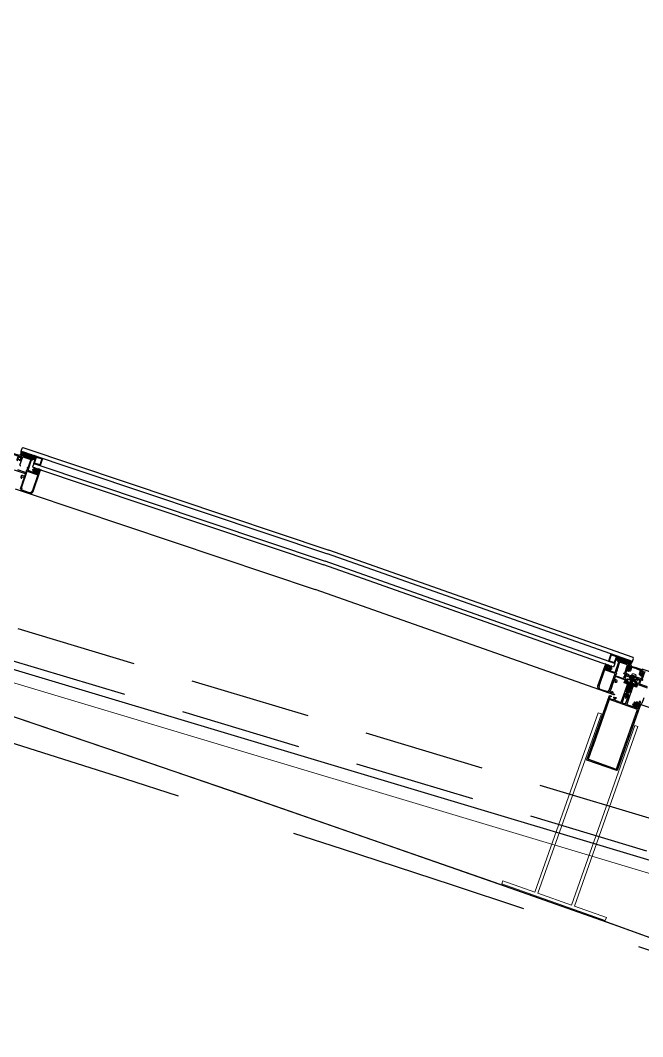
# Model space of a CAD drawing. Header units: millimetres. Extents: x 62878 to 70819, y -67946 to -61850.
# Drawn here: x 67839.2 to 67935.6, y -62267.5 to -62110 of the extents above; entities that cross this region are included whole.
import ezdxf

# ---------------------------------------------------------------- set-up
doc = ezdxf.new("R2010")
doc.units = ezdxf.units.MM
doc.linetypes.add('HIDDEN', pattern=[0.375, 0.25, -0.125])
doc.layers.add('alan hesabı1', color=7, linetype='Continuous', plot=False)
for name, color, linetype, lineweight in [('BA DÖŞ.-yeni', 11, 'Continuous', 30), ('Dog_dos_yeni', 63, 'Continuous', 5), ('DOGRAMA', 171, 'Continuous', 0), ('DUV.ALÇ.-yeni', 20, 'Continuous', 25), ('GOR-2', 152, 'Continuous', 20)]:
    doc.layers.add(name, color=color, linetype=linetype, lineweight=lineweight)
pattern_1 = [(205.5442, (68033.85295, -62259.57137), (0.06845413, -0.14323266), [])]
pattern_2 = [(295.5442, (67826.47801, -62186.316), (-0.14323266, -0.06845413), [])]
pattern_3 = [(206.46274, (67938.22988, -62224.78764), (0.0707415, -0.14211686), [])]

# ---------------------------------------------------------------- blocks, each defined once
blk = doc.blocks.new('a2we')
at = {"lineweight": 5, "ltscale": 0.5}
for p, q in [((-198.1, -420.1), (-197.1, -419.7)), ((-194.9, -421.4), (-198.1, -420.1)), ((-193.9, -421), (-198.1, -420.1)), ((-198.1, -422.7), (-197.1, -422.3)), ((-194.9, -424), (-198.1, -422.7)), ((-193.9, -423.6), (-198.1, -422.7)), ((-198.1, -425.2), (-197.1, -424.9)), ((-197.6, -417.6), (-196.6, -417.2)), ((-194.2, -418.3), (-197.6, -417.6)), ((-195.2, -418.6), (-197.6, -417.6)), ((-196.9, -417.9), (-197.1, -418.3)), ((-197.1, -419.7), (-197.1, -418.4)), ((-197.1, -419.7), (-193.9, -421)), ((-197.1, -419.7), (-193.9, -421)), ((-197.1, -422.3), (-197.1, -420.5)), ((-197.1, -422.3), (-193.9, -423.6)), ((-197.1, -422.3), (-193.9, -423.6)), ((-197.1, -424.9), (-197.1, -423.1)), ((-197.1, -424.9), (-193.9, -426.1)), ((-197.1, -424.9), (-193.9, -426.1)), ((-196, -415.3), (-196.6, -417.2)), ((-196.6, -417.2), (-194.2, -418.3)), ((-196, -415.3), (-195.5, -417.7)), ((-194.2, -418.3), (-195.2, -418.6)), ((-195.2, -418.6), (-194.9, -419.3)), ((-194.9, -420.6), (-194.9, -419.4)), ((-193.9, -421), (-194.9, -421.4)), ((-194.9, -423.2), (-194.9, -421.4)), ((-193.9, -423.6), (-194.9, -424)), ((-194.9, -425.7), (-194.9, -424)), ((-194.9, -426.5), (-198.1, -425.2)), ((-193.9, -426.1), (-198.1, -425.2)), ((-198.1, -427.7), (-197.1, -427.3)), ((-194.9, -429), (-198.1, -427.7)), ((-193.9, -428.6), (-198.1, -427.7)), ((-198.1, -429.9), (-197.1, -429.6)), ((-194.9, -431.2), (-198.1, -429.9)), ((-193.9, -430.9), (-198.1, -429.9)), ((-198.1, -432.2), (-197.1, -431.8)), ((-194.9, -433.5), (-198.1, -432.2)), ((-193.9, -433.1), (-198.1, -432.2)), ((-198.1, -434.4), (-197.1, -434.1)), ((-194.9, -435.7), (-198.1, -434.4)), ((-193.9, -435.4), (-198.1, -434.4)), ((-198.1, -436.7), (-197.1, -436.4)), ((-194.9, -438), (-198.1, -436.7)), ((-193.9, -437.7), (-198.1, -436.7)), ((-198.1, -439), (-197.1, -438.7)), ((-194.9, -440.3), (-198.1, -439)), ((-193.9, -440), (-198.1, -439)), ((-197.1, -427.3), (-197.1, -425.6)), ((-197.1, -427.3), (-193.9, -428.6)), ((-197.1, -427.3), (-193.9, -428.6)), ((-197.1, -429.6), (-197.1, -428)), ((-197.1, -429.6), (-193.9, -430.9)), ((-197.1, -429.6), (-193.9, -430.9)), ((-197.1, -431.8), (-197.1, -430.3)), ((-197.1, -431.8), (-193.9, -433.1)), ((-197.1, -431.8), (-193.9, -433.1)), ((-197.1, -434.1), (-197.1, -432.5)), ((-197.1, -434.1), (-193.9, -435.4)), ((-197.1, -434.1), (-193.9, -435.4)), ((-197.1, -436.4), (-197.1, -434.8)), ((-197.1, -436.4), (-193.9, -437.7)), ((-197.1, -436.4), (-193.9, -437.7)), ((-197.1, -438.7), (-197.1, -437.1)), ((-197.1, -438.7), (-193.9, -440)), ((-197.1, -438.7), (-193.9, -440)), ((-197.1, -441), (-197.1, -439.4)), ((-193.9, -426.1), (-194.9, -426.5)), ((-194.9, -428.2), (-194.9, -426.5)), ((-193.9, -428.6), (-194.9, -429)), ((-194.9, -430.5), (-194.9, -429)), ((-193.9, -430.9), (-194.9, -431.2)), ((-194.9, -432.7), (-194.9, -431.2)), ((-193.9, -433.1), (-194.9, -433.5)), ((-194.9, -435), (-194.9, -433.5)), ((-193.9, -435.4), (-194.9, -435.7)), ((-194.9, -437.3), (-194.9, -435.7)), ((-193.9, -437.7), (-194.9, -438)), ((-194.9, -439.6), (-194.9, -438)), ((-193.9, -440), (-194.9, -440.3)), ((-194.9, -441.8), (-194.9, -440.3)), ((-192.8, -453.3), (-199.2, -453.3)), ((-199.2, -454.6), (-199.2, -453.3)), ((-198.1, -441.3), (-197.1, -441)), ((-194.9, -442.6), (-198.1, -441.3)), ((-193.9, -442.3), (-198.1, -441.3)), ((-198.1, -443.6), (-197.1, -443.3)), ((-194.9, -444.9), (-198.1, -443.6)), ((-193.9, -444.6), (-198.1, -443.6)), ((-198.1, -445.9), (-197.1, -445.6)), ((-193.9, -446.9), (-198.1, -445.9)), ((-194.9, -447.2), (-198.1, -445.9)), ((-197.1, -447.9), (-198.1, -448.2)), ((-194.9, -449.5), (-198.1, -448.2)), ((-198.1, -448.2), (-193.9, -449.2)), ((-198.1, -450.5), (-197.1, -450.2)), ((-194.9, -451.8), (-198.1, -450.5)), ((-193.9, -451.5), (-198.1, -450.5)), ((-197.1, -441), (-193.9, -442.3)), ((-197.1, -443.3), (-197.1, -441.7)), ((-197.1, -443.3), (-193.9, -444.6)), ((-197.1, -445.6), (-197.1, -444)), ((-197.1, -445.6), (-193.9, -446.9)), ((-197.1, -445.6), (-193.9, -446.9)), ((-197.1, -447.9), (-197.1, -446.3)), ((-193.9, -449.2), (-197.1, -447.9)), ((-197.1, -450.2), (-197.1, -448.6)), ((-197.1, -450.2), (-193.9, -451.5)), ((-197.1, -453.3), (-197.1, -450.9)), ((-193.9, -442.3), (-194.9, -442.6)), ((-194.9, -444.1), (-194.9, -442.6)), ((-193.9, -444.6), (-194.9, -444.9)), ((-194.9, -446.4), (-194.9, -444.9)), ((-193.9, -446.9), (-194.9, -447.2)), ((-194.9, -448.7), (-194.9, -447.2)), ((-193.9, -449.2), (-194.9, -449.5)), ((-194.9, -451), (-194.9, -449.5)), ((-193.9, -451.5), (-194.9, -451.8)), ((-194.9, -453.3), (-194.9, -451.8)), ((-192.8, -454.6), (-192.8, -453.3))]:
    blk.add_line(p, q, dxfattribs=at)
blk.add_lwpolyline([(-196.5, -455.7), (-196.1, -455.4), (-195.9, -455.4), (-195.6, -455.7)], dxfattribs=at)
for centre, radius, start, end in [((-196.9, -418.4), 0.2, 155.3251, 180), ((-195.1, -419.4), 0.2, 0, 19.1116), ((-195.7, -449.5), 6.19, 234.7573, 262.4905), ((-196.4, -449.5), 6.19, 277.5095, 305.2427)]:
    blk.add_arc(centre, radius, start, end, dxfattribs=at)

msp = doc.modelspace()

# ---------------------------------------------------------------- hatches: boundary and pattern name
at = {"layer": 'DOGRAMA', "lineweight": -2}
h = msp.add_hatch(dxfattribs=at)
h.set_pattern_fill('ANSI31', color=256, scale=0.04, angle=672.2161, style=0)
h.set_pattern_definition([(296.46274, (67710.46045, -62148.41233), (-0.11369349, -0.0565932), [])])
h.paths.add_polyline_path([(67840.48, -62177.73, 0.414214), (67840.45, -62177.75), (67839.21, -62177.33, 0.153231), (67839.31, -62176.73), (67840.66, -62177.19)])
h.paths.add_polyline_path([(67840.74, -62177.85), (67840.5, -62177.77, 0.414214), (67840.48, -62177.73), (67840.66, -62177.19), (67840.93, -62177.28)])
h = msp.add_hatch(dxfattribs=at)
h.set_pattern_fill('ANSI31', color=256, scale=0.05, angle=672.2161, style=0)
h.set_pattern_definition(pattern_3)
edge = h.paths.add_edge_path(flags=16)
edge.add_arc((67838.54, -62177.67), 0.668, 334.5871, 348.3384)
edge.add_line((67839.2, -62177.81), (67838.93, -62177.72))
edge.add_line((67838.93, -62177.72), (67838.87, -62177.87))
edge.add_line((67838.87, -62177.87), (67839.14, -62177.96))
edge = h.paths.add_edge_path()
edge.add_line((67838.7, -62178.15), (67838.8, -62178.18))
edge.add_line((67838.8, -62178.18), (67838.88, -62177.96))
edge.add_line((67838.88, -62177.96), (67839.06, -62178.02))
edge.add_line((67839.06, -62178.02), (67839.02, -62178.13))
edge.add_line((67839.02, -62178.13), (67839.11, -62178.16))
edge.add_arc((67838.88, -62177.79), 0.442, 302.1551, 380.7704)
edge.add_line((67839.29, -62177.63), (67839.2, -62177.6))
edge.add_line((67839.2, -62177.6), (67839.16, -62177.71))
edge.add_line((67839.16, -62177.71), (67838.98, -62177.65))
edge.add_line((67838.98, -62177.65), (67839.06, -62177.42))
edge.add_line((67839.06, -62177.42), (67838.11, -62177.1))
edge.add_arc((67838.09, -62177.15), 0.05, 71.4627, 244.7529)
edge.add_line((67838.07, -62177.19), (67838.77, -62177.48))
edge.add_arc((67838.73, -62177.57), 0.1, -18.5373, 67.888, ccw=False)
edge.add_line((67838.83, -62177.6), (67838.67, -62178.08))
edge.add_arc((67838.71, -62178.1), 0.05, 161.4627, 251.4627)
h = msp.add_hatch(dxfattribs=at)
h.set_pattern_fill('AR-HBONE', color=256, scale=0.03, angle=672.2161, style=0)
h.set_pattern_definition([(206.46274, (67833.99373, -62213.36348), (-0.05395303, -0.1609008), [0.36, -0.12]), (296.46274, (67833.88631, -62213.41695), (-0.05395303, -0.1609008), [0.36, -0.12])])
h.paths.add_polyline_path([(67841.23, -62178.01), (67841.47, -62178.09), (67841.66, -62177.52), (67840.93, -62177.28), (67840.74, -62177.85)])
h = msp.add_hatch(dxfattribs=at)
h.set_pattern_fill('ANSI31', color=256, scale=0.05, angle=672.2161, style=0)
h.set_pattern_definition(pattern_3)
edge = h.paths.add_edge_path(flags=16)
edge.add_arc((67841.8, -62179.62), 0.4, 239.9258, 262.9997, ccw=False)
edge.add_line((67841.6, -62179.96), (67841.68, -62179.72))
edge.add_line((67841.68, -62179.72), (67841.83, -62179.77))
edge.add_line((67841.83, -62179.77), (67841.75, -62180.01))
edge = h.paths.add_edge_path()
edge.add_arc((67841.8, -62179.62), 0.5, 214.5928, 288.3326, ccw=False)
edge.add_line((67841.39, -62179.9), (67841.42, -62179.8))
edge.add_line((67841.42, -62179.8), (67841.54, -62179.84))
edge.add_line((67841.54, -62179.84), (67841.55, -62179.79))
edge.add_arc((67841.46, -62179.75), 0.1, 341.4627, 431.4627)
edge.add_line((67841.49, -62179.66), (67841.28, -62179.59))
edge.add_line((67841.28, -62179.59), (67841.34, -62179.42))
edge.add_line((67841.34, -62179.42), (67841.38, -62179.43))
edge.add_arc((67841.36, -62179.49), 0.065, 3.0534, 71.4627, ccw=False)
edge.add_arc((67841.45, -62179.49), 0.0327, 183.0534, 376.893)
edge.add_arc((67841.31, -62179.56), 0.199, 25.5465, 75.8124)
edge.add_arc((67841.37, -62179.32), 0.05, 72.4349, 249.9481, ccw=False)
edge.add_arc((67841.29, -62179.58), 0.323, 33.0771, 72.4034, ccw=False)
edge.add_arc((67841.58, -62179.4), 0.02, 213.0771, 281.4627)
edge.add_line((67841.58, -62179.42), (67841.8, -62179.37))
edge.add_arc((67841.8, -62179.39), 0.015, -58.5373, 101.4627, ccw=False)
edge.add_line((67841.81, -62179.4), (67841.7, -62179.46))
edge.add_arc((67841.71, -62179.48), 0.02, 121.4627, 281.4627)
edge.add_line((67841.72, -62179.5), (67842, -62179.44))
edge.add_arc((67842.01, -62179.46), 0.015, -58.5373, 101.4627, ccw=False)
edge.add_line((67842.02, -62179.47), (67841.91, -62179.53))
edge.add_arc((67841.92, -62179.55), 0.02, 121.4627, 281.4627)
edge.add_line((67841.93, -62179.57), (67842.21, -62179.51))
edge.add_arc((67842.22, -62179.53), 0.015, -58.5373, 101.4627, ccw=False)
edge.add_line((67842.22, -62179.54), (67842.12, -62179.6))
edge.add_arc((67842.13, -62179.62), 0.02, 121.4627, 281.4627)
edge.add_line((67842.13, -62179.64), (67842.42, -62179.58))
edge.add_arc((67842.43, -62179.6), 0.015, -58.5373, 101.4627, ccw=False)
edge.add_line((67842.43, -62179.61), (67842.33, -62179.67))
edge.add_arc((67842.39, -62179.76), 0.1, 121.4627, 161.4627)
edge.add_line((67842.29, -62179.72), (67842.23, -62179.91))
edge.add_line((67842.23, -62179.91), (67842.02, -62179.84))
edge.add_arc((67841.99, -62179.93), 0.1, 71.4627, 161.4627)
edge.add_line((67841.9, -62179.9), (67841.88, -62179.96))
edge.add_line((67841.88, -62179.96), (67841.99, -62180))
edge.add_line((67841.99, -62180), (67841.96, -62180.09))
h = msp.add_hatch(dxfattribs=at)
h.set_pattern_fill('ANSI31', color=256, scale=0.05, angle=673.1346, style=0)
h.set_pattern_definition(pattern_2)
edge = h.paths.add_edge_path(flags=16)
edge.add_arc((67930.28, -62210.07), 0.4, 239.0072, 262.0812)
edge.add_line((67930.22, -62210.47), (67930.31, -62210.23))
edge.add_line((67930.31, -62210.23), (67930.16, -62210.18))
edge.add_line((67930.16, -62210.18), (67930.07, -62210.42))
edge = h.paths.add_edge_path()
edge.add_arc((67930.28, -62210.07), 0.5, 213.6743, 287.4141)
edge.add_line((67930.43, -62210.55), (67930.46, -62210.46))
edge.add_line((67930.46, -62210.46), (67930.35, -62210.42))
edge.add_line((67930.35, -62210.42), (67930.37, -62210.36))
edge.add_arc((67930.46, -62210.39), 0.1, 70.5442, 160.5442, ccw=False)
edge.add_line((67930.5, -62210.3), (67930.7, -62210.37))
edge.add_line((67930.7, -62210.37), (67930.76, -62210.2))
edge.add_line((67930.76, -62210.2), (67930.73, -62210.19))
edge.add_arc((67930.7, -62210.25), 0.065, 70.5442, 138.9535)
edge.add_arc((67930.63, -62210.19), 0.0327, 125.1139, 318.9535, ccw=False)
edge.add_arc((67930.7, -62210.34), 0.199, 66.1945, 116.4604, ccw=False)
edge.add_arc((67930.8, -62210.11), 0.05, 252.0588, 429.572)
edge.add_arc((67930.7, -62210.37), 0.323, 69.6035, 108.9299)
edge.add_arc((67930.59, -62210.04), 0.02, 220.5442, 288.9299, ccw=False)
edge.add_line((67930.57, -62210.05), (67930.43, -62209.89))
edge.add_arc((67930.42, -62209.9), 0.015, 40.5442, 200.5442)
edge.add_line((67930.41, -62209.9), (67930.45, -62210.02))
edge.add_arc((67930.43, -62210.02), 0.02, -139.4558, 20.5442, ccw=False)
edge.add_line((67930.42, -62210.04), (67930.22, -62209.81))
edge.add_arc((67930.21, -62209.82), 0.015, 40.5442, 200.5442)
edge.add_line((67930.2, -62209.83), (67930.24, -62209.94))
edge.add_arc((67930.22, -62209.95), 0.02, -139.4558, 20.5442, ccw=False)
edge.add_line((67930.21, -62209.96), (67930.02, -62209.74))
edge.add_arc((67930.01, -62209.75), 0.015, 40.5442, 200.5442)
edge.add_line((67929.99, -62209.76), (67930.03, -62209.87))
edge.add_arc((67930.02, -62209.88), 0.02, -139.4558, 20.5442, ccw=False)
edge.add_line((67930, -62209.89), (67929.81, -62209.67))
edge.add_arc((67929.8, -62209.68), 0.015, 40.5442, 200.5442)
edge.add_line((67929.78, -62209.68), (67929.82, -62209.79))
edge.add_arc((67929.73, -62209.82), 0.1, -19.4558, 20.5442, ccw=False)
edge.add_line((67929.82, -62209.86), (67929.76, -62210.04))
edge.add_line((67929.76, -62210.04), (67929.97, -62210.11))
edge.add_arc((67929.93, -62210.21), 0.1, -19.4558, 70.5442, ccw=False)
edge.add_line((67930.03, -62210.24), (67930.01, -62210.3))
edge.add_line((67930.01, -62210.3), (67929.9, -62210.26))
edge.add_line((67929.9, -62210.26), (67929.86, -62210.35))
h = msp.add_hatch(dxfattribs=at)
h.set_pattern_fill('AR-HBONE', color=256, scale=0.03, angle=673.1346, style=0)
h.set_pattern_definition([(295.5442, (67915.6573, -62241.47703), (-0.0565255, -0.1600152), [0.36, -0.12]), (205.5442, (67915.70905, -62241.5853), (-0.0565255, -0.1600152), [0.36, -0.12])])
h.paths.add_polyline_path([(67931.71, -62209.16), (67931.48, -62209.08), (67931.68, -62208.51), (67932.41, -62208.77), (67932.21, -62209.34)])
h = msp.add_hatch(dxfattribs=at)
h.set_pattern_fill('ANSI31', color=256, scale=0.04, angle=673.1346, style=0)
h.set_pattern_definition([(205.54419, (68052.9938, -62266.33288), (0.05476331, -0.11458613), [])])
h.paths.add_polyline_path([(67932.48, -62209.4, -0.414214), (67932.49, -62209.44), (67933.72, -62209.87, -0.153231), (67934.02, -62209.34), (67932.67, -62208.86)])
h.paths.add_polyline_path([(67932.21, -62209.34), (67932.44, -62209.42, -0.414214), (67932.48, -62209.4), (67932.67, -62208.86), (67932.41, -62208.77)])
h = msp.add_hatch(dxfattribs=at)
h.set_pattern_fill('ANSI31', color=256, scale=0.05, angle=673.1346, style=0)
h.set_pattern_definition(pattern_2)
edge = h.paths.add_edge_path(flags=16)
edge.add_arc((67934.04, -62210.55), 0.668, 153.6685, 167.4199, ccw=False)
edge.add_line((67933.44, -62210.25), (67933.71, -62210.35))
edge.add_line((67933.71, -62210.35), (67933.66, -62210.5))
edge.add_line((67933.66, -62210.5), (67933.39, -62210.41))
edge = h.paths.add_edge_path()
edge.add_line((67933.63, -62210.83), (67933.52, -62210.79))
edge.add_line((67933.52, -62210.79), (67933.6, -62210.57))
edge.add_line((67933.6, -62210.57), (67933.43, -62210.5))
edge.add_line((67933.43, -62210.5), (67933.39, -62210.62))
edge.add_line((67933.39, -62210.62), (67933.29, -62210.58))
edge.add_arc((67933.71, -62210.43), 0.442, 121.2365, 199.8518, ccw=False)
edge.add_line((67933.48, -62210.05), (67933.57, -62210.09))
edge.add_line((67933.57, -62210.09), (67933.53, -62210.2))
edge.add_line((67933.53, -62210.2), (67933.71, -62210.26))
edge.add_line((67933.71, -62210.26), (67933.79, -62210.04))
edge.add_line((67933.79, -62210.04), (67934.74, -62210.36))
edge.add_arc((67934.72, -62210.41), 0.05, -102.746, 70.5442, ccw=False)
edge.add_line((67934.71, -62210.46), (67933.98, -62210.26))
edge.add_arc((67933.96, -62210.35), 0.1, 74.1189, 160.5442)
edge.add_line((67933.86, -62210.32), (67933.69, -62210.8))
edge.add_arc((67933.65, -62210.78), 0.05, 250.5442, 340.5442, ccw=False)
h = msp.add_hatch(dxfattribs=at)
h.set_pattern_fill('ANSI31', color=256, scale=0.05, angle=673.1346, style=0)
h.set_pattern_definition(pattern_1)
edge = h.paths.add_edge_path(flags=16)
edge.add_arc((67934.93, -62210.87), 0.668, 333.6685, 347.4199)
edge.add_line((67935.58, -62211.01), (67935.32, -62210.92))
edge.add_line((67935.32, -62210.92), (67935.26, -62211.07))
edge.add_line((67935.26, -62211.07), (67935.53, -62211.16))
edge = h.paths.add_edge_path()
edge.add_line((67935.08, -62211.34), (67935.18, -62211.38))
edge.add_line((67935.18, -62211.38), (67935.26, -62211.15))
edge.add_line((67935.26, -62211.15), (67935.44, -62211.22))
edge.add_line((67935.44, -62211.22), (67935.4, -62211.33))
edge.add_line((67935.4, -62211.33), (67935.5, -62211.36))
edge.add_arc((67935.27, -62210.98), 0.442, 301.2365, 379.8518)
edge.add_line((67935.68, -62210.83), (67935.59, -62210.8))
edge.add_line((67935.59, -62210.8), (67935.55, -62210.91))
edge.add_line((67935.55, -62210.91), (67935.37, -62210.85))
edge.add_line((67935.37, -62210.85), (67935.45, -62210.62))
edge.add_line((67935.45, -62210.62), (67934.51, -62210.28))
edge.add_arc((67934.49, -62210.33), 0.05, 70.5442, 243.8344)
edge.add_line((67934.47, -62210.37), (67935.16, -62210.68))
edge.add_arc((67935.12, -62210.77), 0.1, -19.4558, 66.9695, ccw=False)
edge.add_line((67935.22, -62210.8), (67935.05, -62211.28))
edge.add_arc((67935.1, -62211.29), 0.05, 160.5442, 250.5442)
h = msp.add_hatch(dxfattribs=at)
h.set_pattern_fill('ANSI31', color=256, scale=0.05, angle=673.1346, style=0)
h.set_pattern_definition(pattern_1)
edge = h.paths.add_edge_path(flags=16)
edge.add_arc((67933.43, -62213.79), 0.05, 250.5442, 340.5442, ccw=False)
edge.add_line((67933.42, -62213.83), (67933.36, -62213.81))
edge.add_arc((67933.38, -62213.77), 0.05, 160.5442, 250.5442, ccw=False)
edge.add_line((67933.33, -62213.75), (67933.4, -62213.54))
edge.add_line((67933.4, -62213.54), (67933.55, -62213.59))
edge.add_line((67933.55, -62213.59), (67933.48, -62213.8))
h.paths.add_polyline_path([(67933.6, -62213.45), (67933.45, -62213.4), (67933.54, -62213.14), (67933.7, -62213.19)], flags=16)
edge = h.paths.add_edge_path()
edge.add_arc((67933.32, -62213.73), 0.2, 160.5442, 231.1104, ccw=False)
edge.add_line((67933.13, -62213.67), (67933.15, -62213.61))
edge.add_line((67933.15, -62213.61), (67933.21, -62213.63))
edge.add_line((67933.21, -62213.63), (67933.25, -62213.51))
edge.add_line((67933.25, -62213.51), (67933.23, -62213.47))
edge.add_arc((67933.32, -62213.43), 0.1, 160.5442, 205.5442, ccw=False)
edge.add_line((67933.23, -62213.4), (67933.27, -62213.28))
edge.add_line((67933.27, -62213.28), (67933.33, -62213.3))
edge.add_line((67933.33, -62213.3), (67933.37, -62213.17))
edge.add_line((67933.37, -62213.17), (67933.3, -62213.03))
edge.add_line((67933.3, -62213.03), (67933.2, -62213))
edge.add_line((67933.2, -62213), (67933.29, -62212.76))
edge.add_line((67933.29, -62212.76), (67933.22, -62212.79))
edge.add_line((67933.22, -62212.79), (67932.75, -62212.62))
edge.add_line((67932.75, -62212.62), (67932.86, -62212.32))
edge.add_arc((67933.14, -62212.42), 0.3, 100.5442, 160.5442, ccw=False)
edge.add_line((67933.09, -62212.12), (67933.57, -62212.03))
edge.add_arc((67933.58, -62212.06), 0.03, 10.5442, 100.5442, ccw=False)
edge.add_line((67933.61, -62212.05), (67933.62, -62212.11))
edge.add_arc((67933.59, -62212.12), 0.03, -79.4558, 10.5442, ccw=False)
edge.add_line((67933.59, -62212.15), (67933.21, -62212.22))
edge.add_arc((67933.25, -62212.42), 0.2, 100.5442, 162.4638)
edge.add_arc((67933.15, -62212.39), 0.1, 157.8293, 310.5442)
edge.add_arc((67933.28, -62212.55), 0.1, 70.5442, 130.5442, ccw=False)
edge.add_line((67933.31, -62212.45), (67933.62, -62212.56))
edge.add_arc((67933.64, -62212.51), 0.05, 250.5442, 340.5442)
edge.add_line((67933.69, -62212.53), (67933.7, -62212.48))
edge.add_arc((67933.75, -62212.5), 0.05, 70.5442, 160.5442, ccw=False)
edge.add_line((67933.77, -62212.45), (67933.95, -62212.52))
edge.add_arc((67933.94, -62212.57), 0.05, -19.4558, 70.5442, ccw=False)
edge.add_line((67933.98, -62212.58), (67933.97, -62212.63))
edge.add_arc((67934.02, -62212.65), 0.05, 160.5442, 250.5442)
edge.add_line((67934, -62212.69), (67934.31, -62212.8))
edge.add_arc((67934.27, -62212.9), 0.1, 10.5442, 70.5442, ccw=False)
edge.add_arc((67934.47, -62212.86), 0.1, 190.5442, 343.259)
edge.add_arc((67934.38, -62212.82), 0.2, 338.6246, 400.5442)
edge.add_line((67934.53, -62212.69), (67934.28, -62212.39))
edge.add_arc((67934.3, -62212.37), 0.03, 130.5442, 220.5442, ccw=False)
edge.add_line((67934.28, -62212.35), (67934.33, -62212.31))
edge.add_arc((67934.35, -62212.33), 0.03, 40.5442, 130.5442, ccw=False)
edge.add_line((67934.37, -62212.31), (67934.69, -62212.69))
edge.add_arc((67934.46, -62212.88), 0.3, -19.4558, 40.5442, ccw=False)
edge.add_line((67934.75, -62212.98), (67934.64, -62213.29))
edge.add_line((67934.64, -62213.29), (67934.16, -62213.12))
edge.add_line((67934.16, -62213.12), (67934.13, -62213.06))
edge.add_line((67934.13, -62213.06), (67934.05, -62213.3))
edge.add_line((67934.05, -62213.3), (67933.95, -62213.26))
edge.add_line((67933.95, -62213.26), (67933.81, -62213.33))
edge.add_line((67933.81, -62213.33), (67933.76, -62213.45))
edge.add_line((67933.76, -62213.45), (67933.82, -62213.47))
edge.add_line((67933.82, -62213.47), (67933.78, -62213.59))
edge.add_arc((67933.68, -62213.56), 0.1, 295.5442, 340.5442, ccw=False)
edge.add_line((67933.73, -62213.65), (67933.69, -62213.67))
edge.add_line((67933.69, -62213.67), (67933.64, -62213.79))
edge.add_line((67933.64, -62213.79), (67933.7, -62213.81))
edge.add_line((67933.7, -62213.81), (67933.68, -62213.86))
edge.add_arc((67933.49, -62213.79), 0.2, 269.978, 340.5442, ccw=False)
edge.add_arc((67933.49, -62213.52), 0.471, 231.1104, 269.978, ccw=False)
h = msp.add_hatch(dxfattribs=at)
h.set_pattern_fill('ANSI31', color=256, scale=0.05, angle=673.1346, style=0)
h.set_pattern_definition(pattern_1)
edge = h.paths.add_edge_path()
edge.add_arc((67935.33, -62216.12), 0.1, 120.5442, 160.5442)
edge.add_line((67935.24, -62216.09), (67935.18, -62216.25))
edge.add_line((67935.18, -62216.25), (67934.97, -62216.18))
edge.add_arc((67934.94, -62216.28), 0.1, 70.5442, 160.5442)
edge.add_line((67934.84, -62216.24), (67934.82, -62216.3))
edge.add_line((67934.82, -62216.3), (67934.94, -62216.34))
edge.add_line((67934.94, -62216.34), (67934.9, -62216.43))
edge.add_arc((67934.76, -62215.96), 0.5, 213.6743, 287.4141, ccw=False)
edge.add_line((67934.34, -62216.23), (67934.37, -62216.14))
edge.add_line((67934.37, -62216.14), (67934.49, -62216.18))
edge.add_line((67934.49, -62216.18), (67934.51, -62216.12))
edge.add_arc((67934.41, -62216.09), 0.1, 340.5442, 430.5442)
edge.add_line((67934.44, -62215.99), (67934.24, -62215.92))
edge.add_line((67934.24, -62215.92), (67934.29, -62215.77))
edge.add_line((67934.29, -62215.77), (67934.33, -62215.78))
edge.add_arc((67934.31, -62215.85), 0.065, 2.1349, 70.5442, ccw=False)
edge.add_arc((67934.4, -62215.84), 0.0327, 182.1349, 375.9745)
edge.add_arc((67934.2, -62215.9), 0.242, 15.3467, 60.8535)
edge.add_arc((67934.34, -62215.64), 0.05, 71.5164, 249.0296, ccw=False)
edge.add_arc((67934.17, -62215.92), 0.372, 24.0442, 60.6957, ccw=False)
edge.add_arc((67934.53, -62215.75), 0.02, 212.1585, 280.5442)
edge.add_line((67934.53, -62215.77), (67934.75, -62215.73))
edge.add_arc((67934.75, -62215.75), 0.015, -59.4558, 100.5442, ccw=False)
edge.add_line((67934.76, -62215.76), (67934.65, -62215.82))
edge.add_arc((67934.66, -62215.84), 0.02, 120.5442, 280.5442)
edge.add_line((67934.67, -62215.86), (67934.95, -62215.81))
edge.add_arc((67934.96, -62215.82), 0.015, -59.4558, 100.5442, ccw=False)
edge.add_line((67934.97, -62215.83), (67934.86, -62215.9))
edge.add_arc((67934.87, -62215.91), 0.02, 120.5442, 280.5442)
edge.add_line((67934.87, -62215.93), (67935.16, -62215.88))
edge.add_arc((67935.16, -62215.89), 0.015, -59.4558, 100.5442, ccw=False)
edge.add_line((67935.17, -62215.91), (67935.07, -62215.97))
edge.add_arc((67935.08, -62215.99), 0.02, 120.5442, 280.5442)
edge.add_line((67935.08, -62216.01), (67935.37, -62215.95))
edge.add_arc((67935.37, -62215.97), 0.015, -59.4558, 100.5442, ccw=False)
edge.add_line((67935.38, -62215.98), (67935.28, -62216.04))
edge = h.paths.add_edge_path(flags=16)
edge.add_line((67934.56, -62216.27), (67934.62, -62216.09))
edge.add_arc((67934.65, -62216.1), 0.03, 70.5442, 160.5442, ccw=False)
edge.add_line((67934.66, -62216.07), (67934.76, -62216.1))
edge.add_arc((67934.75, -62216.13), 0.03, -19.4558, 70.5442, ccw=False)
edge.add_line((67934.77, -62216.14), (67934.71, -62216.33))
edge.add_arc((67934.68, -62216.32), 0.03, 258.3106, 340.5442, ccw=False)
edge.add_arc((67934.76, -62215.96), 0.4, 242.7778, 258.3106, ccw=False)
edge.add_arc((67934.59, -62216.28), 0.03, 160.5442, 242.7778, ccw=False)

# ---------------------------------------------------------------- linework, layer by layer
msp.add_lwpolyline([(68896.02, -63031.44), (69030.26, -63071.18), (69185.28, -62547.65), (68893, -62461.11, 1.044368), (68063.2, -62298.73, 0.204375), (63106.96, -62494.78, 0.353953), (62932.94, -62997.83), (63753.18, -65779.6), (64154.95, -67142.15), (65336.72, -66792.62), (65336.7, -66829.11), (65270.54, -66829.07, 0.626789), (65270.2, -67369.07), (65531.84, -67369.23, 0.926242), (66130.09, -67369.61), (66391.73, -67369.77, 0.626743), (66392.07, -66829.77), (66326.15, -66829.73), (66326.17, -66793.24), (67506.16, -67144.13), (68467.02, -63899.09), (68625.2, -63946.04), (68896.02, -63031.42)], format="xyb")
at = {"layer": 'alan hesabı1', "linetype": 'ByBlock'}
msp.add_lwpolyline([(67499.72, -62667.38), (67642.12, -62151.75), (68011.41, -62262.54), (67982.41, -62359.23), (68015.39, -62370.77), (67878.85, -62772.12), (67859.57, -62766.8), (67772.82, -62742.83)], close=True, dxfattribs=at)
at = {"layer": 'BA DÖŞ.-yeni', "linetype": 'HIDDEN', "ltscale": 150}
msp.add_arc((65815.04, -68607.15), 6697.94, 70.74616, 109.296847, dxfattribs=at)
at = {"layer": 'Dog_dos_yeni'}
msp.add_lwpolyline([(67929.81, -62249.47), (67913.78, -62243.81), (67913.95, -62243.33), (67918.9, -62245.08), (67928.72, -62217.27), (67929.2, -62217.43), (67919.37, -62245.25), (67924.56, -62247.08), (67934.38, -62219.27), (67934.85, -62219.43), (67925.03, -62247.25), (67929.98, -62249), (67929.81, -62249.47)], close=True, dxfattribs=at)
at = {"layer": 'DOGRAMA', "lineweight": -2}
for p, q in [((67839.31, -62176.73), (67839.47, -62176.26)), ((67839.31, -62176.73), (67886.79, -62192.66)), ((67839.47, -62176.26), (67839.59, -62176.2)), ((67839.59, -62176.2), (67886.99, -62192.09)), ((67840.74, -62177.85), (67840.93, -62177.28)), ((67840.74, -62177.85), (67840.93, -62177.28)), ((67840.74, -62177.85), (67841.47, -62178.09)), ((67841.66, -62177.52), (67841.47, -62178.09)), ((67841.28, -62178.66), (67841.09, -62179.23)), ((67841.09, -62179.23), (67886.2, -62194.36)), ((67841.28, -62178.66), (67886.4, -62193.79)), ((67840.56, -62183.31), (67884.89, -62198.18)), ((67934.02, -62209.34), (67886.79, -62192.66)), ((67934.12, -62208.74), (67886.99, -62192.09)), ((67931.28, -62209.64), (67886.4, -62193.79)), ((67931.08, -62210.21), (67886.2, -62194.36)), ((67928.98, -62213.75), (67884.89, -62198.18)), ((67931.28, -62209.64), (67931.08, -62210.21)), ((67931.68, -62208.51), (67931.48, -62209.08)), ((67932.21, -62209.34), (67931.48, -62209.08)), ((67932.21, -62209.34), (67932.41, -62208.77)), ((67932.21, -62209.34), (67932.41, -62208.77)), ((67934.02, -62209.34), (67934.18, -62208.87)), ((67934.18, -62208.87), (67934.12, -62208.74))]:
    msp.add_line(p, q, dxfattribs=at)
msp.add_lwpolyline([(68355.73, -61957.86, 0.273736), (68066.91, -62277.72, 0.209295), (68023.71, -62283.85, 0.198368), (63201.05, -62451.11)], format="xyb", dxfattribs=at)
for points in [[(67838.7, -62178.15), (67838.8, -62178.18), (67838.88, -62177.96), (67839.06, -62178.02), (67839.02, -62178.13), (67839.11, -62178.16, 0.357143), (67839.29, -62177.63), (67839.2, -62177.6), (67839.16, -62177.71), (67838.98, -62177.65), (67839.06, -62177.42), (67838.11, -62177.1, 0.943095), (67838.07, -62177.19), (67838.77, -62177.48, -0.396056), (67838.83, -62177.6), (67838.67, -62178.08, 0.414214)], [(67841.96, -62180.09, -0.333333), (67841.39, -62179.9), (67841.42, -62179.8), (67841.54, -62179.84), (67841.55, -62179.79, 0.414214), (67841.49, -62179.66), (67841.28, -62179.59), (67841.34, -62179.42), (67841.38, -62179.43, -0.307685), (67841.42, -62179.49, 1.128702), (67841.49, -62179.48, 0.222912), (67841.35, -62179.37, -0.978531), (67841.39, -62179.28, -0.173298), (67841.56, -62179.41, 0.307572), (67841.58, -62179.42), (67841.8, -62179.37, -0.8391), (67841.81, -62179.4), (67841.7, -62179.46, 0.8391), (67841.72, -62179.5), (67842, -62179.44, -0.8391), (67842.02, -62179.47), (67841.91, -62179.53, 0.8391), (67841.93, -62179.57), (67842.21, -62179.51, -0.8391), (67842.22, -62179.54), (67842.12, -62179.6, 0.8391), (67842.13, -62179.64), (67842.42, -62179.58, -0.8391), (67842.43, -62179.61), (67842.33, -62179.67, 0.176327), (67842.29, -62179.72), (67842.23, -62179.91), (67842.02, -62179.84, 0.414214), (67841.9, -62179.9), (67841.88, -62179.96), (67841.99, -62180)], [(67841.75, -62180.01, -0.101021), (67841.6, -62179.96), (67841.68, -62179.72), (67841.83, -62179.77)], [(67841.75, -62180.01, -0.101021), (67841.6, -62179.96), (67841.68, -62179.72), (67841.83, -62179.77)], [(67929.86, -62210.35, 0.333333), (67930.43, -62210.55), (67930.46, -62210.46), (67930.35, -62210.42), (67930.37, -62210.36, -0.414214), (67930.5, -62210.3), (67930.7, -62210.37), (67930.76, -62210.2), (67930.73, -62210.19, 0.307685), (67930.66, -62210.21, -1.128702), (67930.61, -62210.16, -0.222912), (67930.78, -62210.16, 0.978531), (67930.81, -62210.06, 0.173298), (67930.6, -62210.06, -0.307572), (67930.57, -62210.05), (67930.43, -62209.89, 0.8391), (67930.41, -62209.9), (67930.45, -62210.02, -0.8391), (67930.42, -62210.04), (67930.22, -62209.81, 0.8391), (67930.2, -62209.83), (67930.24, -62209.94, -0.8391), (67930.21, -62209.96), (67930.02, -62209.74, 0.8391), (67929.99, -62209.76), (67930.03, -62209.87, -0.8391), (67930, -62209.89), (67929.81, -62209.67, 0.8391), (67929.78, -62209.68), (67929.82, -62209.79, -0.176327), (67929.82, -62209.86), (67929.76, -62210.04), (67929.97, -62210.11, -0.414214), (67930.03, -62210.24), (67930.01, -62210.3), (67929.9, -62210.26)], [(67933.63, -62210.83), (67933.52, -62210.79), (67933.6, -62210.57), (67933.43, -62210.5), (67933.39, -62210.62), (67933.29, -62210.58, -0.357143), (67933.48, -62210.05), (67933.57, -62210.09), (67933.53, -62210.2), (67933.71, -62210.26), (67933.79, -62210.04), (67934.74, -62210.36, -0.943095), (67934.71, -62210.46), (67933.98, -62210.26, 0.396056), (67933.86, -62210.32), (67933.69, -62210.8, -0.414214)], [(67930.07, -62210.42, 0.101021), (67930.22, -62210.47), (67930.31, -62210.23), (67930.16, -62210.18)], [(67930.07, -62210.42, 0.101021), (67930.22, -62210.47), (67930.31, -62210.23), (67930.16, -62210.18)], [(67933.39, -62210.41, -0.060074), (67933.44, -62210.25), (67933.71, -62210.35), (67933.66, -62210.5)], [(67935.08, -62211.34), (67935.18, -62211.38), (67935.26, -62211.15), (67935.44, -62211.22), (67935.4, -62211.33), (67935.5, -62211.36, 0.357143), (67935.68, -62210.83), (67935.59, -62210.8), (67935.55, -62210.91), (67935.37, -62210.85), (67935.45, -62210.62), (67934.51, -62210.28, 0.943095), (67934.47, -62210.37), (67935.16, -62210.68, -0.396056), (67935.22, -62210.8), (67935.05, -62211.28, 0.414214)], [(67935.53, -62211.16, 0.060074), (67935.58, -62211.01), (67935.32, -62210.92), (67935.26, -62211.07)], [(67933.2, -62213.89, -0.318017), (67933.13, -62213.67), (67933.15, -62213.61), (67933.21, -62213.63), (67933.25, -62213.51), (67933.23, -62213.47, -0.198912), (67933.23, -62213.4), (67933.27, -62213.28), (67933.33, -62213.3), (67933.37, -62213.17), (67933.3, -62213.03), (67933.2, -62213), (67933.29, -62212.76), (67933.22, -62212.79), (67932.75, -62212.62), (67932.86, -62212.32, -0.267949), (67933.09, -62212.12), (67933.57, -62212.03, -0.414214), (67933.61, -62212.05), (67933.62, -62212.11, -0.414214), (67933.59, -62212.15), (67933.21, -62212.22, 0.276947), (67933.06, -62212.36, 0.786321), (67933.21, -62212.47, -0.267949), (67933.31, -62212.45), (67933.62, -62212.56, 0.414214), (67933.69, -62212.53), (67933.7, -62212.48, -0.414214), (67933.77, -62212.45), (67933.95, -62212.52, -0.414214), (67933.98, -62212.58), (67933.97, -62212.63, 0.414214), (67934, -62212.69), (67934.31, -62212.8, -0.267949), (67934.37, -62212.88, 0.786321), (67934.57, -62212.89, 0.276947), (67934.53, -62212.69), (67934.28, -62212.39, -0.414214), (67934.28, -62212.35), (67934.33, -62212.31, -0.414214), (67934.37, -62212.31), (67934.69, -62212.69, -0.267949), (67934.75, -62212.98), (67934.64, -62213.29), (67934.16, -62213.12), (67934.13, -62213.06), (67934.05, -62213.3), (67933.95, -62213.26), (67933.81, -62213.33), (67933.76, -62213.45), (67933.82, -62213.47), (67933.78, -62213.59, -0.198912), (67933.73, -62213.65), (67933.69, -62213.67), (67933.64, -62213.79), (67933.7, -62213.81), (67933.68, -62213.86, -0.318017), (67933.49, -62213.99, -0.171237)], [(67933.48, -62213.8, -0.414214), (67933.42, -62213.83), (67933.36, -62213.81, -0.414214), (67933.33, -62213.75), (67933.4, -62213.54), (67933.55, -62213.59)], [(67935.28, -62216.04, 0.176327), (67935.24, -62216.09), (67935.18, -62216.25), (67934.97, -62216.18, 0.414214), (67934.84, -62216.24), (67934.82, -62216.3), (67934.94, -62216.34), (67934.9, -62216.43, -0.333333), (67934.34, -62216.23), (67934.37, -62216.14), (67934.49, -62216.18), (67934.51, -62216.12, 0.414214), (67934.44, -62215.99), (67934.24, -62215.92), (67934.29, -62215.77), (67934.33, -62215.78, -0.307685), (67934.37, -62215.84, 1.128702), (67934.43, -62215.83, 0.201212), (67934.32, -62215.69, -0.978531), (67934.35, -62215.59, -0.1613), (67934.51, -62215.76, 0.307572), (67934.53, -62215.77), (67934.75, -62215.73, -0.8391), (67934.76, -62215.76), (67934.65, -62215.82, 0.8391), (67934.67, -62215.86), (67934.95, -62215.81, -0.8391), (67934.97, -62215.83), (67934.86, -62215.9, 0.8391), (67934.87, -62215.93), (67935.16, -62215.88, -0.8391), (67935.17, -62215.91), (67935.07, -62215.97, 0.8391), (67935.08, -62216.01), (67935.37, -62215.95, -0.8391), (67935.38, -62215.98)], [(67934.56, -62216.27), (67934.62, -62216.09, -0.414214), (67934.66, -62216.07), (67934.76, -62216.1, -0.414214), (67934.77, -62216.14), (67934.71, -62216.33, -0.375047), (67934.67, -62216.35, -0.067879), (67934.57, -62216.31, -0.375047)]]:
    msp.add_lwpolyline(points, format="xyb", close=True, dxfattribs=at)
at = {"layer": 'DOGRAMA', "lineweight": -2, "ltscale": 0.5}
for points in [[(67838.4, -62182.59), (67840.56, -62183.31, 0.414214), (67841.19, -62183), (67842.21, -62179.95, 0.414214), (67842.2, -62179.92), (67842.04, -62179.86, 0.19911), (67842, -62179.87), (67841.93, -62179.9, 0.668097), (67841.93, -62179.95), (67842.05, -62180), (67841.97, -62180.23, -0.414214), (67841.91, -62180.26), (67841.32, -62180.07, -0.414214), (67841.29, -62180), (67841.37, -62179.77), (67841.5, -62179.81, 0.668097), (67841.53, -62179.77), (67841.49, -62179.7, 0.198962), (67841.47, -62179.67), (67841.23, -62179.59, 0.372839), (67841.11, -62179.64, 0.45685), (67841.12, -62179.68), (67841.24, -62179.72), (67841.16, -62179.95, -0.414214), (67841.1, -62179.98), (67840.42, -62179.75, -0.414214), (67840.4, -62179.71), (67840.94, -62178.1, -0.414214), (67840.98, -62178.08), (67841.06, -62178.11, 0.414214), (67841.1, -62178.09), (67841.13, -62178.01, 0.414214), (67841.11, -62177.97), (67839.15, -62177.31, 0.414214)], [(67839.16, -62177.66), (67839.21, -62177.49), (67839.4, -62177.56, -0.414214), (67839.43, -62177.62), (67839.22, -62178.25, -0.414214), (67839.16, -62178.29)], [(67838.23, -62179.63), (67839.96, -62180.21, -0.414214), (67839.98, -62180.25), (67839.86, -62180.59, -0.414214), (67839.82, -62180.61), (67839.52, -62180.51, 0.414214), (67839.33, -62180.61), (67839.27, -62180.78, 0.414214), (67839.33, -62180.9), (67839.35, -62180.91), (67839.4, -62180.93, 0.414214), (67839.44, -62180.91), (67839.5, -62180.73, -0.414214), (67839.54, -62180.71), (67839.76, -62180.78, -0.414214), (67839.78, -62180.82), (67839.49, -62181.7), (67839.51, -62181.74), (67839.47, -62181.76), (67839.18, -62182.63, -0.414214)], [(67840.95, -62183.11, -0.26214), (67840.61, -62183.18), (67839.34, -62182.76, -0.414214), (67839.31, -62182.69), (67839.36, -62182.54), (67839.41, -62182.56, 0.414214), (67839.47, -62182.53), (67839.48, -62182.51, 0.414214), (67839.46, -62182.47), (67839.4, -62182.45), (67840.26, -62179.86), (67841.9, -62180.41), (67841.04, -62183), (67840.97, -62182.98, 0.414214), (67840.93, -62182.99), (67840.93, -62183.01, 0.361813), (67840.95, -62183.07)], [(67928.79, -62213.35, 0.26214), (67929.03, -62213.62), (67930.28, -62214.06, 0.414214), (67930.34, -62214.03), (67930.4, -62213.88), (67930.35, -62213.87, -0.414214), (67930.32, -62213.8), (67930.33, -62213.78, -0.414214), (67930.36, -62213.76), (67930.43, -62213.79), (67931.34, -62211.21), (67929.71, -62210.64), (67928.8, -62213.21), (67928.87, -62213.23, -0.414214), (67928.88, -62213.27), (67928.88, -62213.29, -0.361813), (67928.82, -62213.32)], [(67935.6, -62211.46, -0.414214), (67935.54, -62211.49), (67935.35, -62211.42), (67935.41, -62211.25, 0.668048), (67935.37, -62211.22), (67935.27, -62211.24, 0.19911), (67935.24, -62211.27), (67935.21, -62211.37, 0.414214), (67935.29, -62211.55), (67935.49, -62211.62, -0.414214), (67935.52, -62211.68), (67935.42, -62211.98, -0.414214), (67935.35, -62212.01), (67935.02, -62211.89, 0.414214), (67934.83, -62211.98), (67934.78, -62212.14, 0.414214), (67934.81, -62212.21), (67934.88, -62212.23, 0.414214), (67934.91, -62212.22), (67934.97, -62212.05), (67935.2, -62212.13), (67934.98, -62212.76), (67934.6, -62212.63), (67934.64, -62212.54, 0.414214), (67934.61, -62212.47), (67934.56, -62212.46, 0.414214), (67934.5, -62212.49), (67934.47, -62212.56, 0.414214), (67934.59, -62212.82), (67936.31, -62213.42, -0.414214)], [(67937.49, -62211.2), (67935.54, -62210.51, 0.414214), (67935.5, -62210.53), (67935.43, -62210.75, 0.198962), (67935.43, -62210.79), (67935.49, -62210.87, 0.668048), (67935.55, -62210.86), (67935.61, -62210.69)], [(67935.8, -62214.96), (67935.49, -62215.83, -0.414214), (67935.45, -62215.85), (67935.22, -62215.77, -0.414214), (67935.2, -62215.73), (67935.26, -62215.58, 0.414214), (67935.24, -62215.54), (67935.19, -62215.53), (67935.17, -62215.52, 0.414214), (67935.05, -62215.58), (67935, -62215.72), (67934.7, -62215.61, 0.414214), (67934.66, -62215.63), (67934.65, -62215.65, 0.414214), (67934.71, -62215.78), (67936.86, -62216.54, 0.414214)]]:
    msp.add_lwpolyline(points, format="xyb", dxfattribs=at)
at = {"layer": 'DOGRAMA', "linetype": 'ByBlock', "lineweight": -2}
for points in [[(67839.16, -62179.02, 0.414214), (67839.23, -62178.99), (67839.23, -62178.97, 0.414214), (67839.22, -62178.93), (67839.15, -62178.91), (67839.58, -62177.62), (67840.81, -62178.03), (67840.38, -62179.32), (67840.32, -62179.3, 0.414214), (67840.28, -62179.32), (67840.27, -62179.34, 0.414214), (67840.3, -62179.41), (67840.35, -62179.42), (67840.26, -62179.68, -0.414214), (67840.22, -62179.7), (67840.19, -62179.69, 0.414214), (67840.16, -62179.71), (67840.04, -62180.05, -0.414214), (67840, -62180.07), (67838.8, -62179.66, -0.414214)], [(67935.6, -62212.17, 0.414214), (67935.59, -62212.13), (67935.52, -62212.11), (67935.97, -62210.82)], [(67936.36, -62213.28), (67935.16, -62212.86, -0.414214), (67935.13, -62212.8), (67935.19, -62212.62), (67935.23, -62212.62), (67935.2, -62212.58), (67935.22, -62212.53, 1), (67935.24, -62212.47), (67935.27, -62212.4, 1), (67935.29, -62212.34), (67935.34, -62212.2, -0.414214), (67935.4, -62212.17), (67935.53, -62212.22, 0.414214), (67935.6, -62212.19)]]:
    msp.add_lwpolyline(points, format="xyb", dxfattribs=at)
at = {"layer": 'DOGRAMA', "lineweight": -2}
for points in [[(67841.65, -62177.54), (67842.65, -62177.87), (67842.28, -62178.97), (67841.28, -62178.64)], [(67841.72, -62177.67), (67842.52, -62177.94), (67842.22, -62178.85), (67841.41, -62178.58)], [(67931.67, -62208.53), (67930.68, -62208.18), (67930.3, -62209.28), (67931.29, -62209.62)], [(67931.54, -62208.59), (67930.74, -62208.31), (67930.42, -62209.21), (67931.22, -62209.5)], [(67933.6, -62213.45), (67933.45, -62213.4), (67933.54, -62213.14), (67933.7, -62213.19)], [(67933.45, -62213.4), (67933.6, -62213.45), (67933.7, -62213.19), (67933.54, -62213.14)]]:
    msp.add_lwpolyline(points, close=True, dxfattribs=at)
at = {"layer": 'DOGRAMA', "lineweight": -2, "ltscale": 0.5}
for points in [[(67929.97, -62210.26), (67929.85, -62210.22), (67929.76, -62210.45, 0.414214), (67929.79, -62210.52), (67930.38, -62210.73, 0.414214), (67930.44, -62210.69), (67930.52, -62210.46), (67930.4, -62210.42, -0.668097), (67930.4, -62210.36), (67930.47, -62210.33, -0.198962), (67930.51, -62210.33), (67930.74, -62210.41, -0.372839), (67930.81, -62210.52, -0.45685), (67930.77, -62210.55), (67930.66, -62210.51), (67930.58, -62210.73, 0.414214), (67930.61, -62210.8), (67931.29, -62211.04, 0.414214), (67931.32, -62211.02), (67931.89, -62209.41, 0.414214), (67931.87, -62209.38), (67931.79, -62209.35, -0.414214), (67931.77, -62209.31), (67931.8, -62209.22, -0.414214), (67931.84, -62209.2), (67933.79, -62209.89, -0.414214), (67933.81, -62209.93), (67933.73, -62210.15, -0.198962), (67933.71, -62210.18), (67933.61, -62210.2, -0.668048), (67933.57, -62210.16), (67933.63, -62210), (67933.44, -62209.93, 0.414214), (67933.37, -62209.96), (67933.15, -62210.59, 0.414214), (67933.18, -62210.65), (67933.37, -62210.72), (67933.43, -62210.55, -0.668048), (67933.48, -62210.55), (67933.55, -62210.63, -0.19911), (67933.55, -62210.67), (67933.51, -62210.77, -0.414214), (67933.33, -62210.86), (67933.13, -62210.79, 0.414214), (67933.07, -62210.82), (67932.97, -62211.11, 0.414214), (67933, -62211.17), (67933.33, -62211.29, -0.414214), (67933.42, -62211.48), (67933.36, -62211.64, -0.414214), (67933.3, -62211.67), (67933.22, -62211.65, -0.414214), (67933.21, -62211.62), (67933.27, -62211.45), (67933.04, -62211.37), (67932.81, -62212), (67933.19, -62212.13), (67933.22, -62212.04, -0.414214), (67933.29, -62212.01), (67933.33, -62212.02, -0.414214), (67933.36, -62212.09), (67933.34, -62212.16, -0.414214), (67933.08, -62212.29), (67931.37, -62211.68, 0.414214), (67931.33, -62211.7), (67931.21, -62212.04, 0.414214), (67931.22, -62212.08), (67931.53, -62212.19, -0.414214), (67931.62, -62212.38), (67931.56, -62212.55, -0.414214), (67931.43, -62212.61), (67931.41, -62212.6), (67931.36, -62212.59, -0.414214), (67931.35, -62212.55), (67931.41, -62212.37, 0.414214), (67931.39, -62212.33), (67931.16, -62212.25, 0.414214), (67931.13, -62212.27), (67930.82, -62213.14), (67930.78, -62213.16), (67930.8, -62213.2), (67930.49, -62214.07, 0.414214), (67930.51, -62214.11), (67930.73, -62214.19, 0.414214), (67930.77, -62214.17), (67930.83, -62214.02, -0.414214), (67930.86, -62214), (67930.91, -62214.02), (67930.93, -62214.02, -0.414214), (67930.99, -62214.15), (67930.94, -62214.29), (67931.24, -62214.39, -0.414214), (67931.26, -62214.43), (67931.26, -62214.45, -0.414214), (67931.13, -62214.51), (67928.98, -62213.75, -0.414214), (67928.67, -62213.11), (67929.74, -62210.09, -0.414214), (67929.78, -62210.07), (67929.94, -62210.13, -0.19911), (67929.97, -62210.15), (67930, -62210.22, -0.668097)], [(67933.92, -62212.28), (67933.94, -62212.29, 0.267949), (67933.97, -62212.29), (67934.17, -62212.12, -0.12216), (67934.21, -62212.1, 0.257961), (67934.28, -62212.03), (67934.35, -62211.84, 0.414214), (67934.32, -62211.78), (67933.71, -62211.56, 0.414214), (67933.58, -62211.62), (67933.53, -62211.77, 0.414214), (67933.59, -62211.89), (67933.79, -62211.96, -0.267949), (67933.86, -62212.04), (67933.9, -62212.26, 0.267949)], [(67934.74, -62212.19), (67934.88, -62212.24, 0.414214), (67934.92, -62212.23), (67934.97, -62212.09, -0.414214), (67935.01, -62212.08), (67935.14, -62212.12, -0.414214), (67935.17, -62212.19), (67934.99, -62212.69, -0.414214), (67934.93, -62212.72), (67934.67, -62212.63, -0.414214), (67934.64, -62212.57), (67934.67, -62212.49, 0.414214), (67934.64, -62212.42), (67934.27, -62212.29, 0.267949), (67934.17, -62212.31), (67934, -62212.46, -0.267949), (67933.97, -62212.46), (67933.78, -62212.4, -0.267949), (67933.77, -62212.37), (67933.72, -62212.11, 0.133822), (67933.69, -62212.06, -0.270236), (67933.66, -62211.86), (67933.77, -62211.53, -0.414214), (67933.9, -62211.47), (67934.15, -62211.56), (67934.17, -62211.6), (67934.21, -62211.58), (67934.75, -62211.77, -0.414214), (67934.81, -62211.9), (67934.72, -62212.15, 0.414214)], [(67934.06, -62215.97, -0.414214), (67934.19, -62215.91), (67934.42, -62215.99, -0.414214), (67934.48, -62216.12), (67934.48, -62216.14), (67934.34, -62216.09), (67934.25, -62216.33, 0.414214), (67934.28, -62216.39), (67934.54, -62216.48), (67934.56, -62216.52), (67934.59, -62216.5), (67934.85, -62216.59, 0.414214), (67934.91, -62216.56), (67935, -62216.32), (67934.86, -62216.27), (67934.86, -62216.25, -0.414214), (67934.99, -62216.19), (67935.15, -62216.25, -0.414214), (67935.17, -62216.29), (67931.66, -62226.23, -0.414214), (67931.62, -62226.24), (67926.96, -62224.6, -0.414214), (67926.94, -62224.56), (67930.45, -62214.62, -0.414214), (67930.49, -62214.6), (67930.65, -62214.66, -0.414214), (67930.71, -62214.79), (67930.71, -62214.81), (67930.56, -62214.76), (67930.48, -62214.99, 0.414214), (67930.51, -62215.06), (67930.77, -62215.15), (67930.78, -62215.19), (67930.82, -62215.17), (67931.08, -62215.26, 0.414214), (67931.14, -62215.23), (67931.22, -62214.99), (67931.08, -62214.94), (67931.09, -62214.92, -0.414214), (67931.22, -62214.86), (67931.45, -62214.94, -0.414214), (67931.51, -62215.07), (67931.51, -62215.09), (67931.37, -62215.04), (67931.28, -62215.28, 0.414214), (67931.31, -62215.34), (67931.73, -62215.49), (67931.75, -62215.53), (67931.79, -62215.51), (67932.21, -62215.66, 0.414214), (67932.27, -62215.63), (67932.87, -62213.93), (67932.91, -62213.91), (67932.89, -62213.87), (67933.18, -62213.06, -0.414214), (67933.24, -62213.03), (67933.27, -62213.04, -0.198912), (67933.3, -62213.07), (67933.34, -62213.16, -0.198912), (67933.34, -62213.2), (67933.32, -62213.27), (67933.29, -62213.26, 0.414214), (67933.25, -62213.28), (67933.19, -62213.44), (67933.22, -62213.5, -0.198912), (67933.22, -62213.53), (67933.2, -62213.61), (67933.17, -62213.6, 0.414214), (67933.13, -62213.62), (67933.07, -62213.78), (67933.1, -62213.84, -0.198912), (67933.1, -62213.87), (67933.06, -62214, 0.414214), (67933.08, -62214.03), (67933.49, -62214.18, 0.414214), (67933.53, -62214.16), (67933.58, -62214.04, -0.198912), (67933.6, -62214.01), (67933.66, -62213.98), (67933.72, -62213.82, 0.414214), (67933.7, -62213.79), (67933.67, -62213.78), (67933.7, -62213.7, -0.198912), (67933.72, -62213.67), (67933.78, -62213.64), (67933.84, -62213.48, 0.414214), (67933.82, -62213.45), (67933.79, -62213.44), (67933.82, -62213.36, -0.198912), (67933.84, -62213.33), (67933.93, -62213.29, -0.198912), (67933.97, -62213.29), (67934, -62213.3, -0.414214), (67934.03, -62213.36), (67933.74, -62214.17), (67933.7, -62214.19), (67933.72, -62214.23), (67933.12, -62215.93, 0.414214), (67933.15, -62215.99), (67933.57, -62216.14), (67933.59, -62216.18), (67933.63, -62216.16), (67934.05, -62216.31, 0.414214), (67934.11, -62216.28), (67934.19, -62216.04), (67934.05, -62215.99)], [(67933.94, -62212.29), (67933.92, -62212.28, -0.267949), (67933.9, -62212.26), (67933.85, -62212.01, 0.12216), (67933.83, -62211.96, -0.257961), (67933.81, -62211.87), (67933.88, -62211.68, -0.414214), (67933.94, -62211.65), (67934.56, -62211.86, -0.414214), (67934.62, -62211.99), (67934.57, -62212.13, -0.414214), (67934.44, -62212.19), (67934.24, -62212.12, 0.267949), (67934.14, -62212.14), (67933.97, -62212.29, -0.267949)], [(67927.91, -62222.36), (67927.8, -62222.69), (67927.17, -62224.45, 0.414214), (67927.19, -62224.49), (67931.51, -62226.02, 0.414214), (67931.55, -62226), (67932.17, -62224.23), (67932.29, -62223.9), (67934.8, -62216.79, 0.414214), (67934.78, -62216.76), (67930.46, -62215.23, 0.414214), (67930.42, -62215.25)]]:
    msp.add_lwpolyline(points, format="xyb", close=True, dxfattribs=at)
at = {"layer": 'DOGRAMA', "linetype": 'ByBlock', "lineweight": -2}
msp.add_lwpolyline([(67932.77, -62211.66, -1), (67932.79, -62211.6), (67932.82, -62211.53, -1), (67932.84, -62211.47), (67932.89, -62211.34, 0.414214), (67932.86, -62211.27), (67932.72, -62211.23, -0.414214), (67932.69, -62211.16), (67932.7, -62211.14, -0.414214), (67932.74, -62211.12), (67932.81, -62211.15), (67933.26, -62209.87), (67932.03, -62209.43), (67931.58, -62210.71), (67931.65, -62210.74, -0.414214), (67931.66, -62210.78), (67931.65, -62210.8, -0.414214), (67931.59, -62210.84), (67931.54, -62210.82), (67931.45, -62211.07, 0.414214), (67931.47, -62211.11), (67931.5, -62211.12, -0.414214), (67931.52, -62211.16), (67931.4, -62211.5, 0.414214), (67931.42, -62211.54), (67932.61, -62211.96, 0.414214), (67932.68, -62211.93), (67932.74, -62211.76), (67932.71, -62211.72), (67932.75, -62211.72)], format="xyb", close=True, dxfattribs=at)
at = {"layer": 'DOGRAMA', "lineweight": -2, "ltscale": 5}
msp.add_lwpolyline([(67932.9, -62214.32), (67932.42, -62215.7, 0.414214), (67932.44, -62215.74), (67932.93, -62215.91, 0.414214), (67932.96, -62215.89), (67933.45, -62214.52, 0.414214), (67933.43, -62214.48), (67932.94, -62214.3, 0.414214)], format="xyb", close=True, dxfattribs=at)
at = {"layer": 'DOGRAMA', "lineweight": -2}
for centre, start, end in [((67838.3, -62176.88), 333.5016, 8.3485), ((67934.72, -62210.07), 133.6584, 168.5053)]:
    msp.add_arc(centre, 1.02, start, end, dxfattribs=at)
at = {"layer": 'DUV.ALÇ.-yeni', "linetype": 'HIDDEN', "ltscale": 75}
for p, q in [((67246.18, -62026.43), (68024.9, -62260.06)), ((67244.74, -62031.22), (68023.47, -62264.85))]:
    msp.add_line(p, q, dxfattribs=at)
at = {"layer": 'GOR-2', "ltscale": 75}
msp.add_line((67254.21, -62037.45), (68010.84, -62264.46), dxfattribs=at)

# ---------------------------------------------------------------- block references
at = {"layer": 'DOGRAMA', "linetype": 'ByBlock', "lineweight": -2, "xscale": 0.1000000000029444, "yscale": 0.1000000000029444, "zscale": 0.1000000000029444, "rotation": 160.5441928481719}
msp.add_blockref('a2we', (67900.65, -62247.71), dxfattribs=at)

doc.saveas('drawing.dxf')
